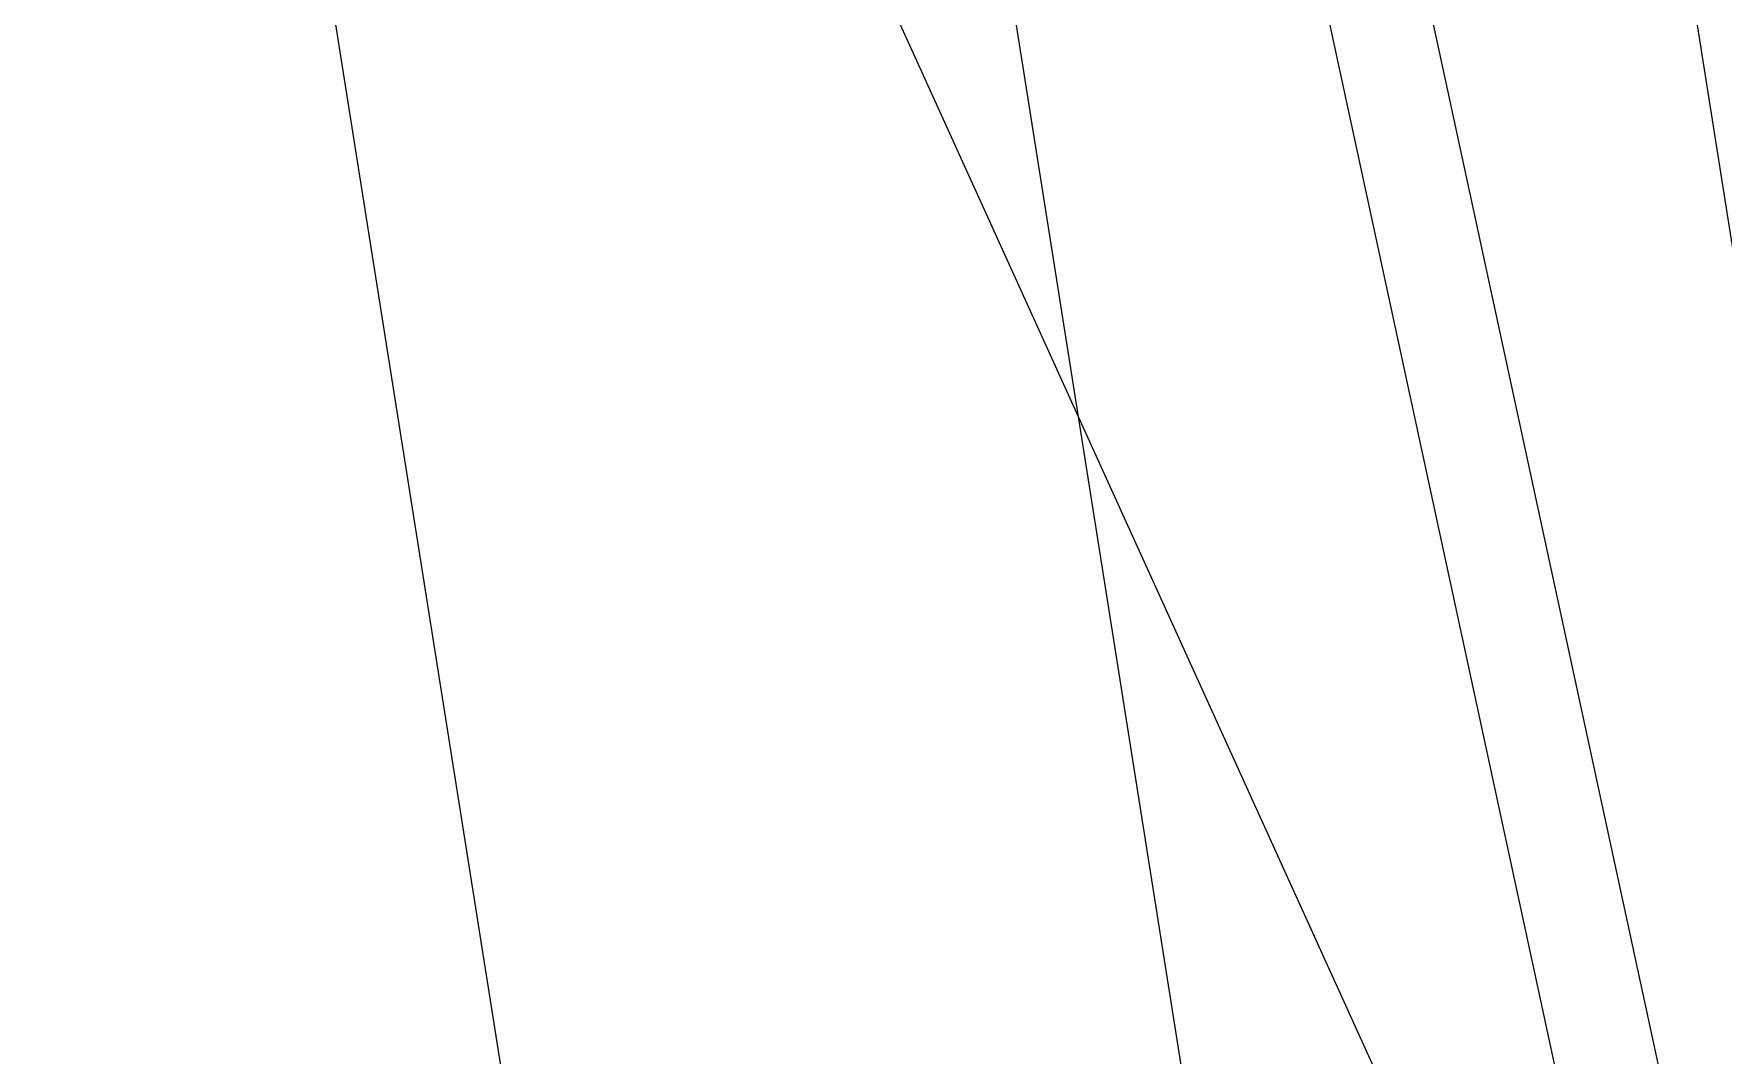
# Model space of a CAD drawing. Header units: millimetres. Extents: x -349 to 349, y -870 to 349.
# Drawn here: x 146.94 to 172.07, y -804.81 to -789.62 of the extents above; entities that cross this region are included whole.
import ezdxf

# ---------------------------------------------------------------- set-up
doc = ezdxf.new("R2010")
doc.units = ezdxf.units.MM
doc.layers.add('LINK_F1_U3_CHANNEL_EXPANSION', color=3, linetype='Continuous')
doc.layers.add('LINK_F1_U3_OUTLINE', color=7, linetype='Continuous')

msp = doc.modelspace()

# ---------------------------------------------------------------- linework, layer by layer
at = {"layer": 'LINK_F1_U3_CHANNEL_EXPANSION'}
for points in [[(146.939, -761.103), (169.128, -809.953)], [(155.001, -812.002), (148.797, -772.83)], [(165.079, -777.086), (172.015, -809.18)], [(170.546, -809.483), (164.735, -782.597)]]:
    msp.add_lwpolyline(points, dxfattribs=at)
at = {"layer": 'LINK_F1_U3_OUTLINE'}
for points in [[(166.462, -756.517), (174.755, -808.873)], [(164.878, -810.437), (156.462, -757.3)]]:
    msp.add_lwpolyline(points, dxfattribs=at)

doc.saveas('drawing.dxf')
